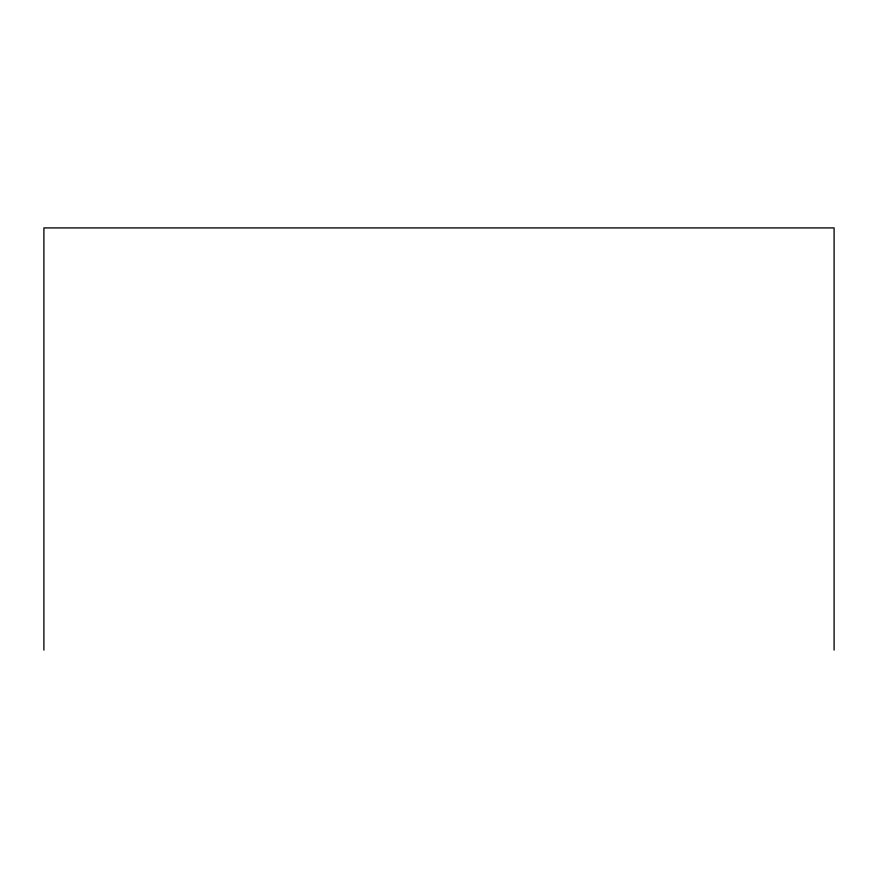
<?xml version="1.0" encoding="UTF-8"?>
<svg xmlns="http://www.w3.org/2000/svg" width="878" height="878" viewBox="0 0 878 878"><rect width="100%" height="100%" fill="white"/><g stroke="black" fill="none" stroke-linecap="round" stroke-linejoin="round"><path stroke-width="1.32" d="M834.1 650.082L834.1 227.918L43.9 227.918L43.9 650.082"/></g></svg>
